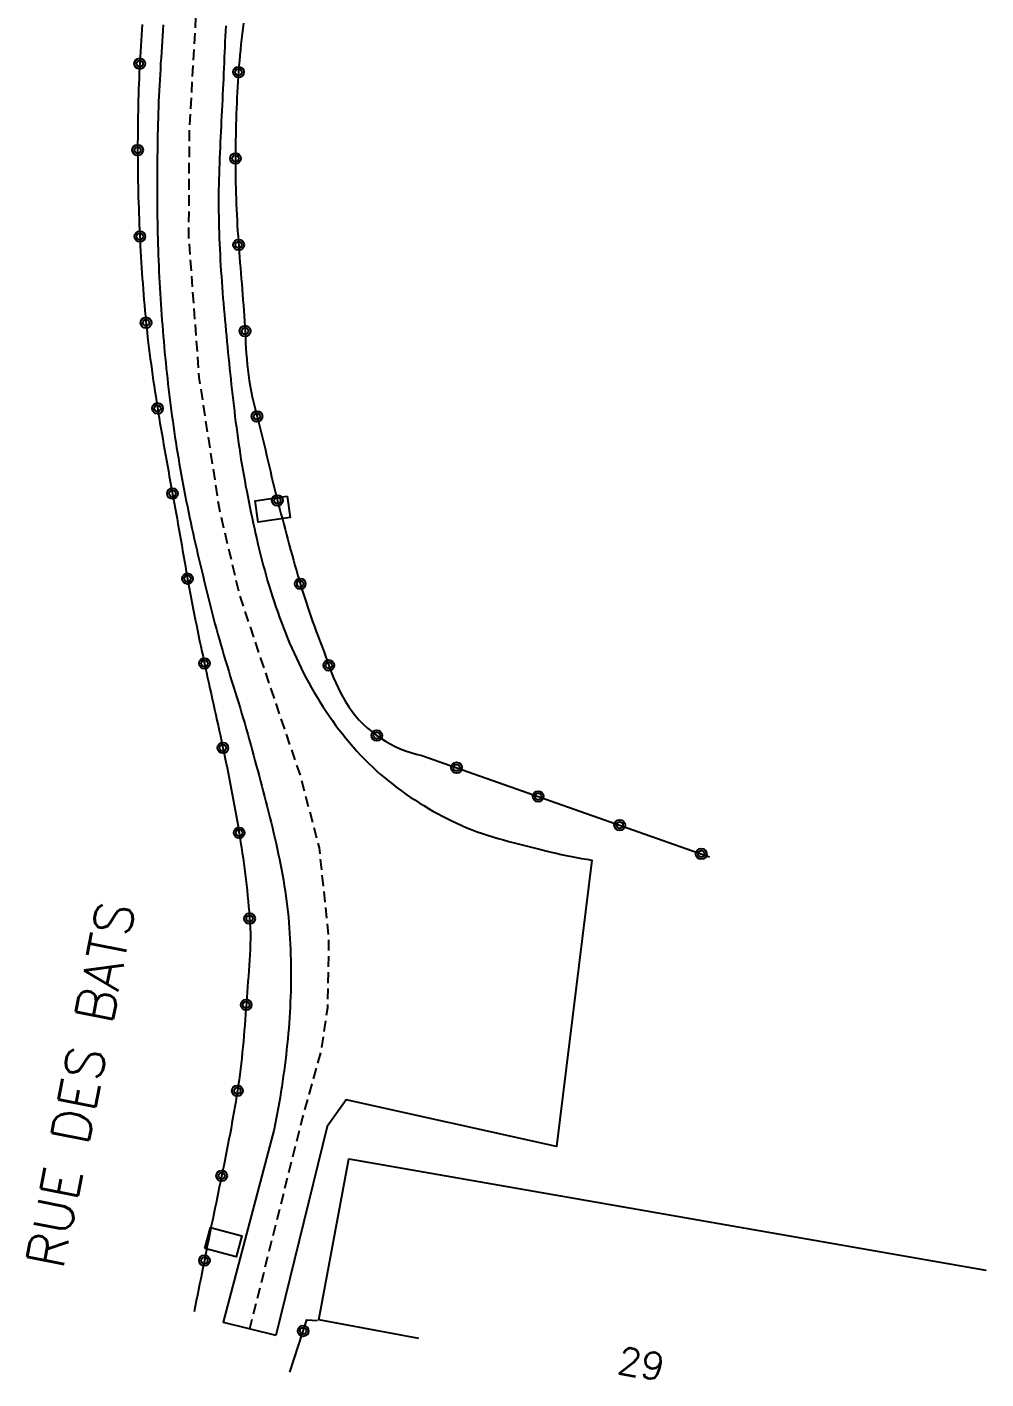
# Model space of a CAD drawing. Header units: millimetres. Extents: x 107000 to 108000, y 126999 to 128000.
# Drawn here: x 107615.7 to 107660.1, y 127290.2 to 127352.7 of the extents above; entities that cross this region are included whole.
import ezdxf
from ezdxf.enums import TextEntityAlignment as Align

# ---------------------------------------------------------------- set-up
doc = ezdxf.new("R2010")
doc.units = ezdxf.units.MM
doc.linetypes.add('DASHED', pattern=[0.75, 0.5, -0.25])
doc.layers.get('0').update_dxf_attribs({"linetype": 'CONTINUOUS'})
for name, color, linetype in [('W0001', 6, 'DASHED'), ('W0008', 7, 'CONTINUOUS'), ('W0100', 7, 'CONTINUOUS'), ('W0322', 7, 'CONTINUOUS'), ('W0989', 7, 'CONTINUOUS'), ('W0991', 7, 'CONTINUOUS'), ('W1471', 7, 'CONTINUOUS')]:
    doc.layers.add(name, color=color, linetype=linetype)
doc.styles.get("Standard").update_dxf_attribs({"font": 'romans.shx', "width": 0.85})

# ---------------------------------------------------------------- blocks, each defined once
blk = doc.blocks.new('T1471')
at = {"color": 0, "linetype": 'Continuous', "flags": 128}
blk.add_lwpolyline([(-0.75, -0.5), (-0.75, 0.5), (0.75, 0.5), (0.75, -0.5), (-0.75, -0.5)], dxfattribs=at)
blk = doc.blocks.new('t322o')
at = {"color": 0, "linetype": 'Continuous'}
for radius in [0.25, 0.15]:
    blk.add_circle((0, 0), radius, dxfattribs=at)

msp = doc.modelspace()

# ---------------------------------------------------------------- linework, layer by layer
at = {"layer": 'W0001', "flags": 128}
msp.add_lwpolyline([(107650.896, 127447.69), (107650.32, 127437.472), (107649.215, 127433.239), (107647.039, 127427.843), (107642.938, 127417.933), (107637.897, 127405.622), (107633.897, 127395.08), (107629.691, 127381.425), (107627.031, 127372.026), (107624.144, 127359.444), (107623.571, 127354.225), (107623.212, 127347.929), (107623.181, 127343.011), (107623.665, 127336.487), (107624.595, 127330.44), (107625.533, 127326.436), (107627.013, 127322.003), (107628.347, 127318.071), (107629.224, 127314.727), (107629.663, 127310.507), (107629.607, 127307.329), (107629.3, 127305.313), (107628.452, 127302.261), (107626.005, 127292.472)], dxfattribs=at)
at = {"layer": 'W0008', "flags": 128}
for points in [[(107622.013, 127352.814), (107621.995, 127352.559), (107621.977, 127352.305), (107621.959, 127352.051), (107621.942, 127351.797), (107621.925, 127351.542), (107621.909, 127351.288), (107621.893, 127351.034), (107621.878, 127350.779), (107621.863, 127350.525), (107621.849, 127350.271), (107621.836, 127350.016), (107621.823, 127349.762), (107621.811, 127349.507), (107621.8, 127349.252), (107621.79, 127348.998), (107621.78, 127348.743), (107621.772, 127348.488), (107621.764, 127348.234), (107621.758, 127347.979), (107621.753, 127347.724), (107621.748, 127347.471), (107621.744, 127347.217), (107621.74, 127346.964), (107621.737, 127346.711), (107621.734, 127346.457), (107621.731, 127346.204), (107621.73, 127345.951), (107621.728, 127345.698), (107621.728, 127345.444), (107621.728, 127345.191), (107621.728, 127344.938), (107621.73, 127344.685), (107621.731, 127344.431), (107621.734, 127344.178), (107621.737, 127343.925), (107621.741, 127343.672), (107621.746, 127343.419), (107621.751, 127343.166), (107621.757, 127342.912), (107621.764, 127342.659), (107621.772, 127342.406), (107621.781, 127342.153), (107621.791, 127341.9), (107621.801, 127341.647), (107621.812, 127341.394), (107621.825, 127341.141), (107621.838, 127340.888), (107621.852, 127340.635), (107621.867, 127340.382), (107621.883, 127340.135), (107621.899, 127339.888), (107621.916, 127339.641), (107621.934, 127339.395), (107621.953, 127339.148), (107621.972, 127338.901), (107621.991, 127338.655), (107622.012, 127338.409), (107622.033, 127338.162), (107622.055, 127337.916), (107622.078, 127337.67), (107622.102, 127337.424), (107622.126, 127337.178), (107622.151, 127336.932), (107622.177, 127336.686), (107622.204, 127336.44), (107622.231, 127336.195), (107622.26, 127335.949), (107622.289, 127335.704), (107622.319, 127335.459), (107622.35, 127335.213), (107622.382, 127334.968), (107622.415, 127334.723), (107622.449, 127334.478), (107622.483, 127334.233), (107622.519, 127333.989), (107622.555, 127333.744), (107622.593, 127333.499), (107622.631, 127333.255), (107622.67, 127333.011), (107622.712, 127332.76), (107622.754, 127332.511), (107622.798, 127332.261), (107622.842, 127332.011), (107622.888, 127331.762), (107622.934, 127331.513), (107622.982, 127331.265), (107623.03, 127331.016), (107623.08, 127330.768), (107623.13, 127330.519), (107623.181, 127330.271), (107623.233, 127330.024), (107623.286, 127329.776), (107623.34, 127329.529), (107623.394, 127329.281), (107623.449, 127329.034), (107623.505, 127328.787), (107623.561, 127328.54), (107623.618, 127328.294), (107623.676, 127328.047), (107623.734, 127327.801), (107623.793, 127327.554), (107623.852, 127327.308), (107623.912, 127327.062), (107623.972, 127326.816), (107624.033, 127326.57), (107624.094, 127326.324), (107624.155, 127326.079), (107624.217, 127325.833), (107624.279, 127325.587), (107624.342, 127325.342), (107624.406, 127325.096), (107624.471, 127324.851), (107624.538, 127324.606), (107624.607, 127324.362), (107624.676, 127324.118), (107624.747, 127323.875), (107624.82, 127323.631), (107624.892, 127323.388), (107624.966, 127323.146), (107625.04, 127322.903), (107625.115, 127322.661), (107625.19, 127322.418), (107625.265, 127322.176), (107625.34, 127321.934), (107625.415, 127321.691), (107625.49, 127321.449), (107625.564, 127321.206), (107625.638, 127320.964), (107625.711, 127320.721), (107625.783, 127320.478), (107625.855, 127320.234), (107625.925, 127319.99), (107625.994, 127319.746), (107626.061, 127319.502), (107626.127, 127319.256), (107626.19, 127319.017), (107626.254, 127318.778), (107626.318, 127318.538), (107626.382, 127318.299), (107626.446, 127318.06), (107626.51, 127317.82), (107626.574, 127317.581), (107626.637, 127317.341), (107626.7, 127317.101), (107626.762, 127316.862), (107626.824, 127316.622), (107626.885, 127316.382), (107626.945, 127316.141), (107627.004, 127315.901), (107627.063, 127315.66), (107627.12, 127315.419), (107627.176, 127315.178), (107627.231, 127314.937), (107627.284, 127314.695), (107627.336, 127314.452), (107627.386, 127314.21), (107627.435, 127313.967), (107627.482, 127313.723), (107627.527, 127313.48), (107627.57, 127313.235), (107627.611, 127312.991), (107627.65, 127312.746), (107627.685, 127312.502), (107627.718, 127312.257), (107627.748, 127312.012), (107627.775, 127311.766), (107627.8, 127311.521), (107627.822, 127311.275), (107627.841, 127311.029), (107627.859, 127310.783), (107627.873, 127310.536), (107627.886, 127310.29), (107627.897, 127310.043), (107627.905, 127309.796), (107627.912, 127309.551), (107627.916, 127309.307), (107627.919, 127309.063), (107627.919, 127308.819), (107627.918, 127308.575), (107627.914, 127308.331), (107627.908, 127308.087), (107627.901, 127307.844), (107627.891, 127307.6), (107627.88, 127307.356), (107627.867, 127307.112), (107627.852, 127306.869), (107627.834, 127306.625), (107627.816, 127306.382), (107627.795, 127306.139), (107627.772, 127305.891), (107627.747, 127305.643), (107627.721, 127305.395), (107627.694, 127305.148), (107627.664, 127304.901), (107627.633, 127304.655), (107627.601, 127304.408), (107627.567, 127304.162), (107627.531, 127303.916), (107627.494, 127303.67), (107627.455, 127303.424), (107627.414, 127303.179), (107627.372, 127302.934), (107627.328, 127302.689), (107627.283, 127302.445), (107627.236, 127302.2), (107627.187, 127301.956), (107627.137, 127301.712), (107624.787, 127292.784), (107627.22, 127292.176)], [(107624.906, 127352.766), (107624.893, 127352.521), (107624.881, 127352.276), (107624.869, 127352.032), (107624.858, 127351.787), (107624.847, 127351.542), (107624.837, 127351.298), (107624.826, 127351.053), (107624.816, 127350.808), (107624.805, 127350.564), (107624.795, 127350.319), (107624.784, 127350.074), (107624.773, 127349.83), (107624.761, 127349.585), (107624.749, 127349.34), (107624.737, 127349.094), (107624.724, 127348.849), (107624.712, 127348.604), (107624.699, 127348.359), (107624.686, 127348.114), (107624.674, 127347.869), (107624.662, 127347.624), (107624.65, 127347.378), (107624.639, 127347.133), (107624.628, 127346.888), (107624.618, 127346.643), (107624.608, 127346.398), (107624.6, 127346.152), (107624.592, 127345.907), (107624.586, 127345.662), (107624.58, 127345.416), (107624.576, 127345.171), (107624.573, 127344.926), (107624.572, 127344.68), (107624.572, 127344.435), (107624.573, 127344.189), (107624.577, 127343.943), (107624.582, 127343.691), (107624.588, 127343.439), (107624.596, 127343.186), (107624.605, 127342.934), (107624.615, 127342.682), (107624.627, 127342.43), (107624.639, 127342.178), (107624.653, 127341.927), (107624.668, 127341.675), (107624.683, 127341.423), (107624.7, 127341.172), (107624.718, 127340.92), (107624.736, 127340.669), (107624.755, 127340.417), (107624.775, 127340.166), (107624.796, 127339.914), (107624.817, 127339.663), (107624.839, 127339.412), (107624.862, 127339.161), (107624.885, 127338.91), (107624.908, 127338.658), (107624.932, 127338.407), (107624.957, 127338.156), (107624.982, 127337.905), (107625.007, 127337.654), (107625.032, 127337.406), (107625.057, 127337.159), (107625.082, 127336.911), (107625.108, 127336.663), (107625.134, 127336.416), (107625.16, 127336.168), (107625.187, 127335.921), (107625.215, 127335.673), (107625.243, 127335.426), (107625.271, 127335.179), (107625.301, 127334.932), (107625.331, 127334.685), (107625.362, 127334.438), (107625.394, 127334.191), (107625.427, 127333.944), (107625.461, 127333.698), (107625.497, 127333.451), (107625.533, 127333.205), (107625.571, 127332.959), (107625.609, 127332.713), (107625.65, 127332.467), (107625.691, 127332.222), (107625.734, 127331.976), (107625.779, 127331.731), (107625.825, 127331.486), (107625.873, 127331.239), (107625.921, 127330.992), (107625.97, 127330.745), (107626.02, 127330.498), (107626.07, 127330.251), (107626.121, 127330.004), (107626.174, 127329.758), (107626.227, 127329.512), (107626.282, 127329.266), (107626.337, 127329.021), (107626.394, 127328.776), (107626.453, 127328.531), (107626.513, 127328.287), (107626.575, 127328.043), (107626.639, 127327.8), (107626.704, 127327.557), (107626.772, 127327.314), (107626.841, 127327.073), (107626.913, 127326.831), (107626.987, 127326.59), (107627.063, 127326.35), (107627.142, 127326.111), (107627.223, 127325.872), (107627.307, 127325.633), (107627.394, 127325.393), (107627.483, 127325.153), (107627.574, 127324.914), (107627.667, 127324.676), (107627.763, 127324.439), (107627.86, 127324.203), (107627.961, 127323.969), (107628.063, 127323.735), (107628.169, 127323.503), (107628.277, 127323.272), (107628.389, 127323.043), (107628.503, 127322.815), (107628.62, 127322.589), (107628.741, 127322.364), (107628.866, 127322.141), (107628.994, 127321.919), (107629.125, 127321.699), (107629.26, 127321.481), (107629.401, 127321.263), (107629.543, 127321.046), (107629.689, 127320.832), (107629.837, 127320.62), (107629.988, 127320.411), (107630.142, 127320.204), (107630.299, 127319.999), (107630.46, 127319.798), (107630.624, 127319.599), (107630.791, 127319.403), (107630.963, 127319.21), (107631.138, 127319.02), (107631.317, 127318.834), (107631.5, 127318.651), (107631.688, 127318.472), (107631.88, 127318.296), (107632.066, 127318.131), (107632.256, 127317.97), (107632.447, 127317.813), (107632.641, 127317.66), (107632.837, 127317.51), (107633.036, 127317.363), (107633.237, 127317.221), (107633.44, 127317.081), (107633.646, 127316.945), (107633.853, 127316.812), (107634.063, 127316.683), (107634.275, 127316.557), (107634.489, 127316.434), (107634.705, 127316.314), (107634.923, 127316.197), (107635.143, 127316.084), (107635.365, 127315.973), (107635.589, 127315.865), (107635.823, 127315.759), (107636.059, 127315.658), (107636.297, 127315.564), (107636.536, 127315.475), (107636.777, 127315.391), (107637.019, 127315.312), (107637.263, 127315.236), (107637.508, 127315.164), (107637.753, 127315.094), (107637.999, 127315.027), (107638.246, 127314.962), (107638.494, 127314.898), (107638.741, 127314.836), (107638.989, 127314.773), (107639.237, 127314.711), (107639.484, 127314.647), (107639.717, 127314.588), (107639.951, 127314.532), (107640.186, 127314.478), (107640.421, 127314.426), (107640.656, 127314.377), (107640.892, 127314.33), (107641.128, 127314.285), (107641.365, 127314.243), (107641.603, 127314.203), (107641.84, 127314.166), (107640.206, 127300.911), (107630.469, 127303.073), (107629.591, 127301.83), (107627.222, 127292.159)]]:
    msp.add_lwpolyline(points, dxfattribs=at)
at = {"layer": 'W0100', "flags": 128}
msp.add_lwpolyline([(107633.84, 127292.03), (107629.208, 127292.893), (107630.595, 127300.334), (107660.069, 127295.183), (107660.069, 127295.183)], dxfattribs=at)
at = {"layer": 'W0322', "flags": 128}
for points in [[(107621.039, 127352.831), (107621.02, 127352.581), (107621.003, 127352.331), (107620.986, 127352.081), (107620.971, 127351.831), (107620.956, 127351.581), (107620.942, 127351.331), (107620.929, 127351.081), (107620.916, 127350.831), (107620.905, 127350.581), (107620.894, 127350.331), (107620.884, 127350.081), (107620.875, 127349.831), (107620.867, 127349.581), (107620.86, 127349.331), (107620.853, 127349.081), (107620.847, 127348.831), (107620.842, 127348.581), (107620.838, 127348.331), (107620.835, 127348.081), (107620.832, 127347.831), (107620.83, 127347.581), (107620.829, 127347.331), (107620.829, 127347.081), (107620.829, 127346.831), (107620.831, 127346.581), (107620.833, 127346.331), (107620.835, 127346.081), (107620.839, 127345.831), (107620.843, 127345.581), (107620.848, 127345.331), (107620.854, 127345.081), (107620.86, 127344.831), (107620.868, 127344.581), (107620.876, 127344.331), (107620.884, 127344.082), (107620.894, 127343.832), (107620.904, 127343.582), (107620.915, 127343.332), (107620.926, 127343.082), (107620.939, 127342.832), (107620.952, 127342.582), (107620.965, 127342.332), (107620.98, 127342.082), (107620.995, 127341.833), (107621.011, 127341.583), (107621.027, 127341.333), (107621.044, 127341.083), (107621.062, 127340.833), (107621.08, 127340.583), (107621.099, 127340.333), (107621.119, 127340.084), (107621.14, 127339.834), (107621.162, 127339.585), (107621.185, 127339.336), (107621.21, 127339.087), (107621.236, 127338.838), (107621.262, 127338.59), (107621.29, 127338.342), (107621.32, 127338.093), (107621.35, 127337.846), (107621.381, 127337.598), (107621.413, 127337.35), (107621.446, 127337.103), (107621.48, 127336.855), (107621.515, 127336.608), (107621.55, 127336.361), (107621.587, 127336.114), (107621.624, 127335.867), (107621.662, 127335.62), (107621.701, 127335.373), (107621.74, 127335.127), (107621.78, 127334.88), (107621.82, 127334.634), (107621.861, 127334.388), (107621.903, 127334.142), (107621.945, 127333.895), (107621.987, 127333.649), (107622.03, 127333.403), (107622.073, 127333.157), (107622.116, 127332.911), (107622.16, 127332.666), (107622.204, 127332.42), (107622.248, 127332.174), (107622.292, 127331.928), (107622.337, 127331.682), (107622.381, 127331.437), (107622.426, 127331.191), (107622.471, 127330.945), (107622.515, 127330.7), (107622.56, 127330.454), (107622.604, 127330.208), (107622.649, 127329.962), (107622.693, 127329.717), (107622.737, 127329.471), (107622.781, 127329.225), (107622.824, 127328.979), (107622.867, 127328.733), (107622.91, 127328.487), (107622.953, 127328.241), (107622.995, 127327.995), (107623.037, 127327.749), (107623.079, 127327.502), (107623.122, 127327.256), (107623.165, 127327.01), (107623.21, 127326.764), (107623.256, 127326.518), (107623.302, 127326.272), (107623.349, 127326.027), (107623.397, 127325.781), (107623.446, 127325.536), (107623.495, 127325.291), (107623.544, 127325.046), (107623.595, 127324.801), (107623.646, 127324.556), (107623.697, 127324.311), (107623.748, 127324.066), (107623.801, 127323.822), (107623.853, 127323.577), (107623.906, 127323.332), (107623.959, 127323.088), (107624.012, 127322.843), (107624.065, 127322.599), (107624.119, 127322.355), (107624.173, 127322.11), (107624.226, 127321.866), (107624.28, 127321.622), (107624.334, 127321.377), (107624.388, 127321.133), (107624.441, 127320.888), (107624.495, 127320.644), (107624.548, 127320.4), (107624.601, 127320.155), (107624.654, 127319.911), (107624.706, 127319.666), (107624.758, 127319.421), (107624.81, 127319.177), (107624.862, 127318.932), (107624.912, 127318.687), (107624.963, 127318.442), (107625.013, 127318.197), (107625.062, 127317.952), (107625.11, 127317.706), (107625.158, 127317.461), (107625.206, 127317.216), (107625.252, 127316.97), (107625.298, 127316.724), (107625.343, 127316.478), (107625.387, 127316.232), (107625.43, 127315.986), (107625.472, 127315.739), (107625.513, 127315.493), (107625.553, 127315.246), (107625.592, 127314.999), (107625.63, 127314.751), (107625.667, 127314.504), (107625.702, 127314.256), (107625.737, 127314.008), (107625.77, 127313.76), (107625.802, 127313.512), (107625.832, 127313.263), (107625.861, 127313.015), (107625.888, 127312.766), (107625.914, 127312.516), (107625.939, 127312.266), (107625.962, 127312.017), (107625.983, 127311.766), (107626.003, 127311.516), (107626.021, 127311.265), (107626.035, 127311.016), (107626.042, 127310.768), (107626.044, 127310.52), (107626.04, 127310.272), (107626.033, 127310.024), (107626.021, 127309.776), (107626.007, 127309.529), (107625.99, 127309.282), (107625.971, 127309.034), (107625.951, 127308.787), (107625.931, 127308.54), (107625.911, 127308.293), (107625.892, 127308.045), (107625.874, 127307.798), (107625.857, 127307.544), (107625.839, 127307.289), (107625.821, 127307.035), (107625.802, 127306.781), (107625.783, 127306.526), (107625.763, 127306.272), (107625.741, 127306.018), (107625.719, 127305.764), (107625.695, 127305.511), (107625.67, 127305.257), (107625.643, 127305.003), (107625.615, 127304.75), (107625.584, 127304.497), (107625.552, 127304.244), (107625.517, 127303.991), (107625.481, 127303.741), (107625.443, 127303.491), (107625.404, 127303.242), (107625.364, 127302.993), (107625.323, 127302.744), (107625.28, 127302.495), (107625.237, 127302.247), (107625.192, 127301.998), (107625.147, 127301.75), (107625.101, 127301.502), (107625.054, 127301.254), (107625.006, 127301.006), (107624.958, 127300.759), (107624.909, 127300.511), (107624.859, 127300.264), (107624.809, 127300.017), (107624.759, 127299.769), (107624.708, 127299.522), (107624.657, 127299.275), (107624.606, 127299.028), (107624.555, 127298.781), (107624.504, 127298.534), (107624.453, 127298.287), (107624.401, 127298.04), (107624.35, 127297.793), (107624.299, 127297.545), (107624.249, 127297.298), (107624.198, 127297.051), (107624.149, 127296.804), (107624.099, 127296.556), (107624.05, 127296.309), (107624, 127296.055), (107623.95, 127295.801), (107623.9, 127295.548), (107623.849, 127295.294), (107623.798, 127295.041), (107623.747, 127294.787), (107623.696, 127294.534), (107623.644, 127294.28), (107623.593, 127294.027), (107623.541, 127293.774), (107623.489, 127293.52), (107623.436, 127293.267)], [(107625.729, 127352.896), (107625.695, 127352.648), (107625.663, 127352.399), (107625.634, 127352.149), (107625.606, 127351.9), (107625.581, 127351.65), (107625.557, 127351.4), (107625.536, 127351.154), (107625.516, 127350.908), (107625.498, 127350.663), (107625.48, 127350.417), (107625.464, 127350.171), (107625.449, 127349.926), (107625.435, 127349.68), (107625.422, 127349.434), (107625.41, 127349.188), (107625.4, 127348.942), (107625.39, 127348.696), (107625.382, 127348.45), (107625.375, 127348.204), (107625.369, 127347.958), (107625.363, 127347.712), (107625.359, 127347.466), (107625.356, 127347.22), (107625.354, 127346.973), (107625.353, 127346.727), (107625.352, 127346.481), (107625.353, 127346.235), (107625.354, 127345.988), (107625.357, 127345.742), (107625.36, 127345.496), (107625.365, 127345.249), (107625.371, 127345.003), (107625.379, 127344.757), (107625.389, 127344.511), (107625.399, 127344.265), (107625.411, 127344.019), (107625.425, 127343.773), (107625.439, 127343.528), (107625.454, 127343.282), (107625.471, 127343.036), (107625.488, 127342.791), (107625.505, 127342.545), (107625.524, 127342.3), (107625.543, 127342.054), (107625.562, 127341.809), (107625.581, 127341.564), (107625.601, 127341.318), (107625.621, 127341.073), (107625.641, 127340.828), (107625.66, 127340.582), (107625.68, 127340.337), (107625.699, 127340.091), (107625.718, 127339.846), (107625.736, 127339.601), (107625.754, 127339.355), (107625.77, 127339.104), (107625.785, 127338.853), (107625.798, 127338.603), (107625.811, 127338.352), (107625.824, 127338.101), (107625.838, 127337.85), (107625.854, 127337.599), (107625.872, 127337.348), (107625.894, 127337.098), (107625.919, 127336.848), (107625.95, 127336.599), (107625.985, 127336.349), (107626.027, 127336.099), (107626.075, 127335.851), (107626.127, 127335.603), (107626.183, 127335.357), (107626.242, 127335.111), (107626.304, 127334.866), (107626.367, 127334.621), (107626.432, 127334.376), (107626.496, 127334.131), (107626.559, 127333.886), (107626.621, 127333.641), (107626.681, 127333.395), (107626.739, 127333.147), (107626.796, 127332.898), (107626.853, 127332.649), (107626.91, 127332.4), (107626.967, 127332.152), (107627.024, 127331.903), (107627.082, 127331.654), (107627.141, 127331.406), (107627.202, 127331.158), (107627.265, 127330.911), (107627.33, 127330.664), (107627.394, 127330.425), (107627.458, 127330.186), (107627.522, 127329.947), (107627.585, 127329.708), (107627.649, 127329.469), (107627.712, 127329.229), (107627.776, 127328.99), (107627.84, 127328.751), (107627.905, 127328.513), (107627.97, 127328.274), (107628.036, 127328.035), (107628.103, 127327.797), (107628.171, 127327.559), (107628.239, 127327.322), (107628.309, 127327.084), (107628.38, 127326.847), (107628.452, 127326.611), (107628.526, 127326.375), (107628.602, 127326.139), (107628.679, 127325.904), (107628.758, 127325.67), (107628.838, 127325.436), (107628.921, 127325.202), (107629.006, 127324.97), (107629.093, 127324.737), (107629.183, 127324.506), (107629.274, 127324.269), (107629.362, 127324.03), (107629.449, 127323.791), (107629.535, 127323.551), (107629.621, 127323.311), (107629.709, 127323.072), (107629.8, 127322.835), (107629.894, 127322.599), (107629.992, 127322.365), (107630.097, 127322.135), (107630.208, 127321.907), (107630.328, 127321.684), (107630.456, 127321.465), (107630.594, 127321.251), (107630.744, 127321.042), (107630.905, 127320.839), (107631.08, 127320.643), (107631.267, 127320.453), (107631.46, 127320.274), (107631.658, 127320.106), (107631.863, 127319.948), (107632.074, 127319.801), (107632.291, 127319.664), (107632.514, 127319.538), (107632.742, 127319.423), (107632.977, 127319.318), (107633.218, 127319.223), (107633.465, 127319.14), (107633.717, 127319.067), (107633.976, 127319.004), (107647.281, 127314.316)], [(107627.864, 127290.477), (107628.654, 127292.887), (107629.142, 127292.854)]]:
    msp.add_lwpolyline(points, dxfattribs=at)

# ---------------------------------------------------------------- block references
at = {"layer": 'W0322'}
for p, rotation in [((107620.925, 127351.015), 267.1753177699418), ((107625.495, 127350.625), 265.9287856337912), ((107620.829, 127347.016), 270.1133993877008), ((107625.352, 127346.629), 269.9333276410268), ((107620.93, 127343.018), 272.8127671097202), ((107625.499, 127342.632), 274.1319387650342), ((107621.216, 127339.029), 275.9075879038492), ((107625.796, 127338.643), 273.0368271417586), ((107621.75, 127335.065), 279.1866117896459), ((107626.349, 127334.693), 284.4941772365303), ((107622.438, 127331.125), 280.2981634024522), ((107627.293, 127330.806), 284.7739533018179), ((107623.134, 127327.186), 280.101244494058), ((107628.35, 127326.948), 286.6840585211101), ((107623.921, 127323.264), 282.2342432001721), ((107629.672, 127323.174), 290.2000158259991), ((107631.891, 127319.928), 325.0612667777546), ((107624.772, 127319.356), 281.9437642323302), ((107635.582, 127318.438), 340.588915849282), ((107639.355, 127317.109), 340.588915849282), ((107625.524, 127315.427), 279.2290310596972), ((107643.128, 127315.779), 340.588915849282), ((107646.9, 127314.45), 340.588915849282), ((107626.007, 127311.458), 274.1127618633956), ((107625.851, 127307.466), 266.0258423123204), ((107625.442, 127303.488), 261.1348147887207), ((107624.715, 127299.555), 258.4208858740081), ((107623.917, 127295.636), 258.764090532639), ((107628.487, 127292.377), 71.8483434539147)]:
    msp.add_blockref('t322o', p, dxfattribs=dict(at, rotation=rotation))
at = {"layer": 'W1471'}
for p, rotation in [((107627.075, 127330.399), 188.3787038717768), ((107624.79, 127296.483), 345.2549129197279)]:
    msp.add_blockref('T1471', p, dxfattribs=dict(at, rotation=rotation))

# ---------------------------------------------------------------- texts
at = {"layer": 'W0989'}
msp.add_text('RUE DES BATS', height=1.75, rotation=78.74, dxfattribs=at).set_placement((107618.189, 127303.767), align=Align.MIDDLE)
at = {"layer": 'W0991'}
msp.add_text('29', height=1.25, rotation=350.08765, dxfattribs=at).set_placement((107644.127, 127290.863), align=Align.MIDDLE)

doc.saveas('drawing.dxf')
